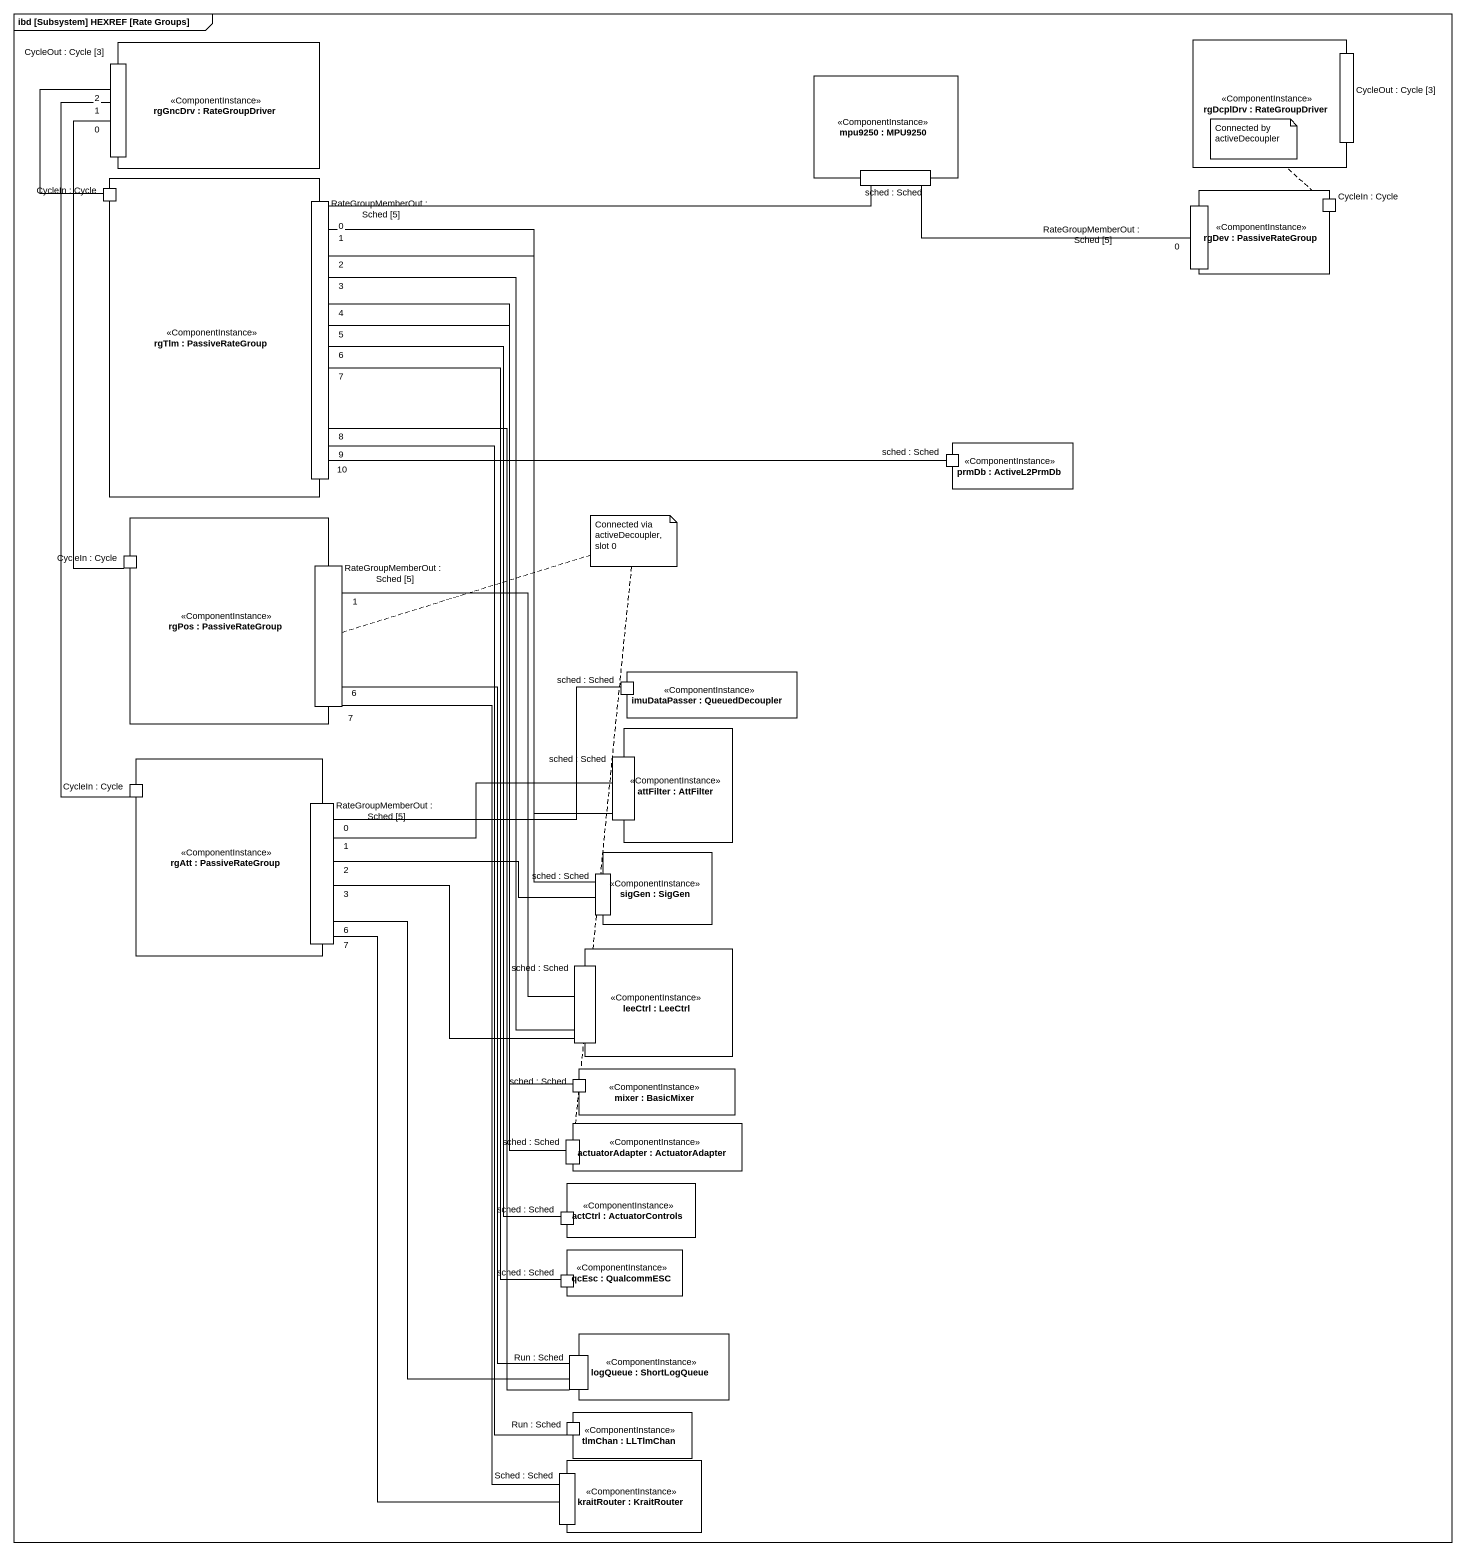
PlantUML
@startuml
mainframe ibd [Subsystem] HEXREF [Rate Groups]
rectangle "rgGncDrv : RateGroupDriver" as rgGncDrv <<ComponentInstance>> {
  port "CycleOut : Cycle [3]" as CycleOut_Cycle_3
}
rectangle "rgDcplDrv : RateGroupDriver" as rgDcplDrv <<ComponentInstance>> {
  port "CycleOut : Cycle [3]" as CycleOut_Cycle_3_2
}
rectangle "mpu9250 : MPU9250" as mpu9250 <<ComponentInstance>> {
  port "sched : Sched" as sched_Sched
}
rectangle "rgTlm : PassiveRateGroup" as rgTlm <<ComponentInstance>> {
  port "CycleIn : Cycle" as CycleIn_Cycle
  port "RateGroupMemberOut : Sched [5]" as RateGroupMemberOut_Sched_5
}
rectangle "rgDev : PassiveRateGroup" as rgDev <<ComponentInstance>> {
  port "RateGroupMemberOut : Sched [5]" as RateGroupMemberOut_Sched_5_2
  port "CycleIn : Cycle" as CycleIn_Cycle_2
}
rectangle "prmDb : ActiveL2PrmDb" as prmDb <<ComponentInstance>> {
  port "sched : Sched" as sched_Sched_2
}
rectangle "rgPos : PassiveRateGroup" as rgPos <<ComponentInstance>> {
  port "CycleIn : Cycle" as CycleIn_Cycle_3
  port "RateGroupMemberOut : Sched [5]" as RateGroupMemberOut_Sched_5_3
}
rectangle "imuDataPasser : QueuedDecoupler" as imuDataPasser <<ComponentInstance>> {
  port "sched : Sched" as sched_Sched_3
}
rectangle "rgAtt : PassiveRateGroup" as rgAtt <<ComponentInstance>> {
  port "CycleIn : Cycle" as CycleIn_Cycle_4
  port "RateGroupMemberOut : Sched [5]" as RateGroupMemberOut_Sched_5_4
}
rectangle "attFilter : AttFilter" as attFilter <<ComponentInstance>> {
  port "sched : Sched" as sched_Sched_4
}
rectangle "sigGen : SigGen" as sigGen <<ComponentInstance>> {
  port "sched : Sched" as sched_Sched_5
}
rectangle "leeCtrl : LeeCtrl" as leeCtrl <<ComponentInstance>> {
  port "sched : Sched" as sched_Sched_6
}
rectangle "mixer : BasicMixer" as mixer <<ComponentInstance>> {
  port "sched : Sched" as sched_Sched_7
}
rectangle "actuatorAdapter : ActuatorAdapter" as actuatorAdapter <<ComponentInstance>> {
  port "sched : Sched" as sched_Sched_8
}
rectangle "actCtrl : ActuatorControls" as actCtrl <<ComponentInstance>> {
  port "sched : Sched" as sched_Sched_9
}
rectangle "qcEsc : QualcommESC" as qcEsc <<ComponentInstance>> {
  port "sched : Sched" as sched_Sched_10
}
rectangle "logQueue : ShortLogQueue" as logQueue <<ComponentInstance>> {
  port "Run : Sched" as Run_Sched
}
rectangle "tlmChan : LLTlmChan" as tlmChan <<ComponentInstance>> {
  port "Run : Sched" as Run_Sched_2
}
rectangle "kraitRouter : KraitRouter" as kraitRouter <<ComponentInstance>> {
  port "Sched : Sched" as Sched_Sched
}
CycleOut_Cycle_3 "0" -- CycleIn_Cycle_3
CycleIn_Cycle -up- "2" CycleOut_Cycle_3
RateGroupMemberOut_Sched_5 "0" -right- sched_Sched
RateGroupMemberOut_Sched_5 "8" -- Run_Sched
RateGroupMemberOut_Sched_5_2 "0" -left- sched_Sched
sched_Sched_2 -left- "10" RateGroupMemberOut_Sched_5
RateGroupMemberOut_Sched_5_3 "7" -- Sched_Sched
sched_Sched_3 -- "0" RateGroupMemberOut_Sched_5_4
sched_Sched_4 -up- "1" RateGroupMemberOut_Sched_5
CycleIn_Cycle_4 -up- "1" CycleOut_Cycle_3
RateGroupMemberOut_Sched_5_4 "1" -right- sched_Sched_4
sched_Sched_5 -up- "2" RateGroupMemberOut_Sched_5
sched_Sched_5 -left- "2" RateGroupMemberOut_Sched_5_4
sched_Sched_6 -up- "3" RateGroupMemberOut_Sched_5
sched_Sched_6 -up- "1" RateGroupMemberOut_Sched_5_3
sched_Sched_6 -left- "3" RateGroupMemberOut_Sched_5_4
sched_Sched_7 -up- "4" RateGroupMemberOut_Sched_5
sched_Sched_8 -up- "5" RateGroupMemberOut_Sched_5
sched_Sched_9 -up- "6" RateGroupMemberOut_Sched_5
sched_Sched_10 -up- "7" RateGroupMemberOut_Sched_5
Run_Sched -up- "6" RateGroupMemberOut_Sched_5_3
Run_Sched -up- "6" RateGroupMemberOut_Sched_5_4
Run_Sched_2 -up- "9" RateGroupMemberOut_Sched_5
Sched_Sched -up- "7" RateGroupMemberOut_Sched_5_4
note as N1
  Connected by activeDecoupler
end note
N1 .. CycleIn_Cycle_2
N1 .. CycleOut_Cycle_3_2
note as N2
  Connected via activeDecoupler, slot 0
end note
N2 .. RateGroupMemberOut_Sched_5_3
N2 .. sched_Sched_8
@enduml
